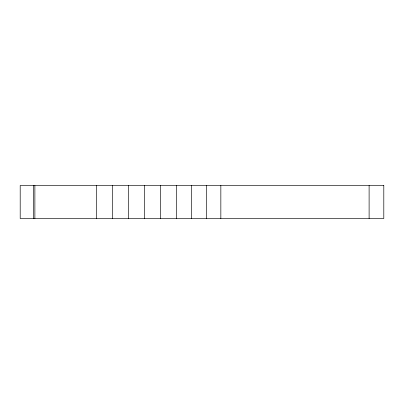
<?xml version="1.0" encoding="UTF-8"?>
<svg xmlns="http://www.w3.org/2000/svg" width="404" height="404" viewBox="0 0 404 404"><rect width="100%" height="100%" fill="white"/><g stroke="black" fill="none" stroke-linecap="round" stroke-linejoin="round"><path stroke-width="0.61" d="M369.11 185.502L369.11 218.498M220.842 185.502L220.842 218.498M206.54 185.502L206.54 218.498M191.658 185.502L191.658 218.498M176.306 185.502L176.306 218.498M160.6 185.502L160.6 218.498M144.662 185.502L144.662 218.498M128.603 185.502L128.603 218.498M112.539 185.502L112.539 218.498M96.601 185.502L96.601 218.498M34.88 185.502L34.88 218.498M33.401 185.502L33.401 218.498M383.8 185.502L20.2 185.502L20.2 218.498L383.8 218.498L383.8 185.502"/></g></svg>
